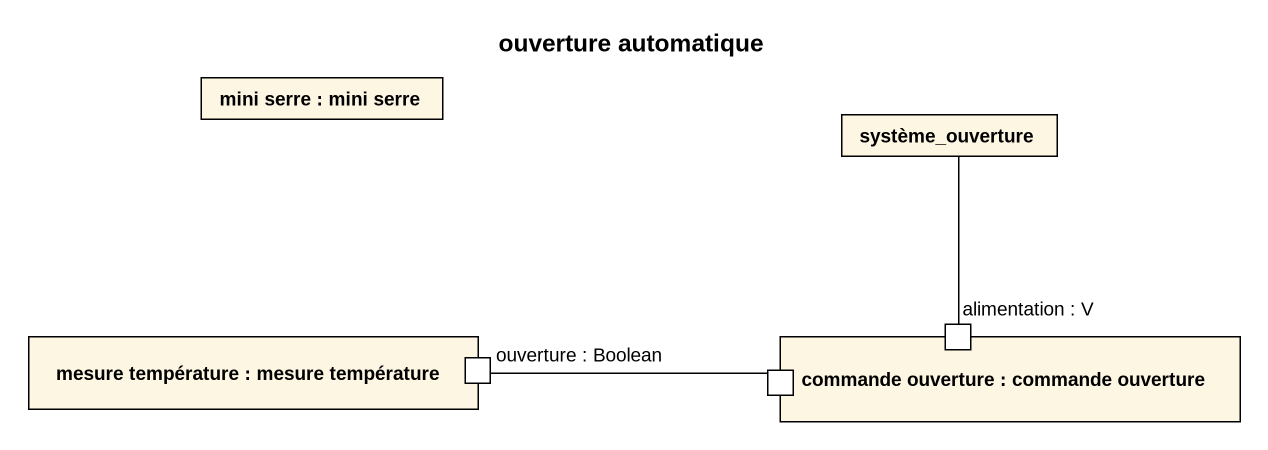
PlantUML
@startuml
title ouverture automatique
rectangle "mini serre : mini serre" as mini_serre
rectangle système_ouverture
rectangle "mesure température : mesure température" as mesure_température {
  port "ouverture : Boolean" as ouverture_Boolean
}
rectangle "commande ouverture : commande ouverture" as commande_ouverture {
  port " " as port1
  port "alimentation : V" as alimentation_V
}
ouverture_Boolean -right- port1
alimentation_V -up- système_ouverture
@enduml
